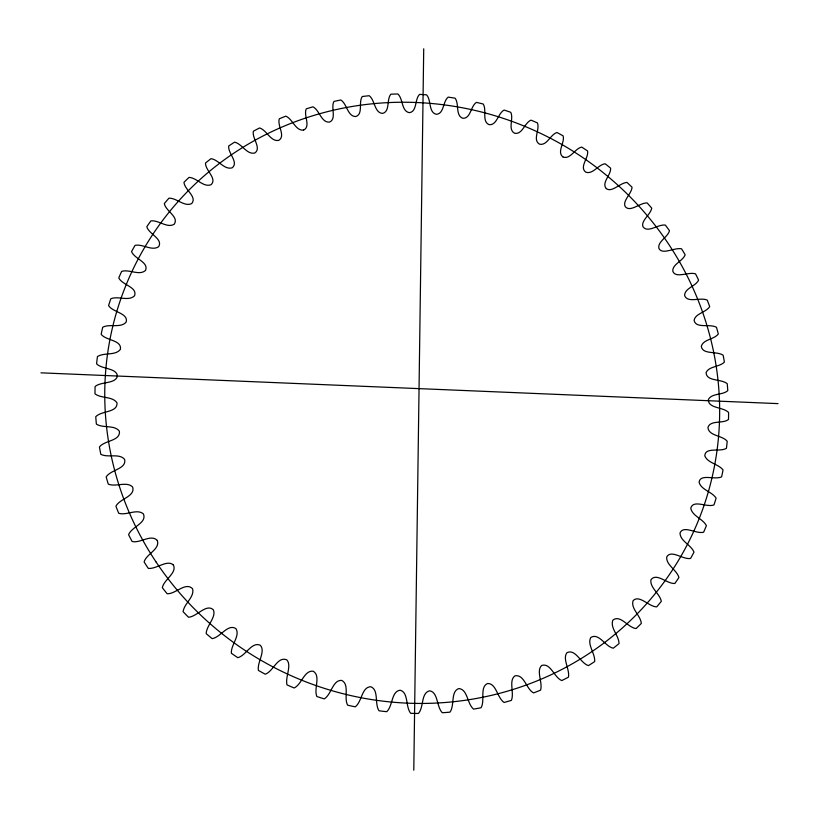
<?xml version="1.0" encoding="UTF-8"?>
<svg xmlns="http://www.w3.org/2000/svg" width="819" height="819" viewBox="0 0 819 819"><rect width="100%" height="100%" fill="white"/><g stroke="black" fill="none" stroke-linecap="round" stroke-linejoin="round"><path stroke-width="1.23" d="M413.79 770.188L423.72 48.812M157.279 540.427C150.952 533.793 140.09 543.56 132.125 541.482A318.898 307.606 25.7 0 1 128.593 534.705C131.634 526.668 147.205 523.136 143.417 513.912C136.927 508.353 126.546 515.745 118.745 513.298A318.898 307.606 25.7 0 1 115.909 506.255C119.574 498.689 135.647 496.488 132.637 486.998C126.658 481.009 115.786 487.264 108.282 484.131A318.898 307.606 25.7 0 1 106.173 476.904C110.841 469.553 126.75 469.041 124.631 459.408C119.298 452.927 107.944 458.097 100.809 454.299A318.898 307.606 25.7 0 1 99.447 446.949C104.545 440.264 120.567 441.154 119.41 431.255C114.558 424.559 103.092 428.46 96.376 424.109A318.898 307.606 25.7 0 1 95.762 416.707C101.495 410.544 117.649 412.868 117.015 402.856C112.572 396.099 101.259 398.689 94.984 393.847A318.898 307.606 25.7 0 1 95.096 386.486C101.29 381.367 115.213 384.162 117.475 376.167M117.465 376.361C116.963 367.69 102.068 369.543 96.591 363.82A318.898 307.606 25.7 0 1 97.441 356.562C104.167 352.242 115.448 355.937 120.403 349.365C121.959 339.905 106.04 340.714 101.157 334.326A318.898 307.606 25.7 0 1 102.703 327.231C109.746 323.485 120.905 328.439 126.198 322.051C128.47 313.032 112.92 312.469 108.579 305.61A318.898 307.606 25.7 0 1 110.811 298.751C118.12 295.669 128.798 301.668 134.582 295.72C137.582 286.988 122.492 285.237 118.755 277.948A318.898 307.606 25.7 0 1 121.642 271.386C129.156 268.97 139.261 275.962 145.475 270.495C149.222 262.244 134.347 258.896 131.552 251.576A318.898 307.606 25.7 0 1 135.053 245.362C142.711 243.693 151.965 251.382 158.681 246.683C163.257 238.82 148.72 234.039 146.796 226.709A318.898 307.606 25.7 0 1 150.88 220.895C158.61 219.85 167.281 228.614 174.252 224.181C179.238 216.748 165.592 211.107 164.332 203.552A318.898 307.606 25.7 0 1 168.939 198.178C176.679 197.87 184.388 207.176 191.707 203.562C197.502 196.714 184.418 189.742 183.968 182.279A318.898 307.606 25.7 0 1 189.056 177.385C196.744 177.713 203.624 187.848 211.169 184.654C217.373 178.388 205.262 170.547 205.497 163.032A318.898 307.606 25.7 0 1 211.015 158.661C218.581 159.685 224.467 170.291 232.207 167.803C238.994 162.285 227.713 153.214 228.706 145.977A318.898 307.606 25.7 0 1 234.603 142.148C241.994 143.796 246.888 154.934 254.77 153.02C261.916 148.147 251.689 138.155 253.388 131.194A318.898 307.606 25.7 0 1 259.613 127.948C266.789 130.18 270.659 141.882 278.665 140.418C286.036 136.108 276.976 125.655 279.31 118.796A318.898 307.606 25.7 0 1 285.8 116.144C292.7 118.97 295.475 131.009 303.552 130.119M606.347 188.657C611.988 192.834 619.963 182.893 626.975 182.412A318.898 307.606 25.7 0 1 632.063 187.254C631.592 193.888 622.133 200.911 625.255 206.654C630.251 212.623 639.659 202.795 647.112 202.897A318.898 307.606 25.7 0 1 651.74 208.169C650.573 214.691 640.97 220.413 642.884 226.576C647.604 233.65 657.882 224.027 665.345 225.082A318.898 307.606 25.7 0 1 669.492 230.733C667.792 237.254 657.268 241.728 658.906 248.392C662.213 255.241 674.18 247.399 681.531 248.781A318.898 307.606 25.7 0 1 685.165 254.791C682.841 261.179 671.949 264.383 672.829 271.376C675.89 278.747 688.288 271.58 695.536 273.843A318.898 307.606 25.7 0 1 698.607 280.149C695.648 286.384 684.664 288.175 684.602 295.475C687.489 303.409 700.184 297 707.217 300.071A318.898 307.606 25.7 0 1 709.704 306.623C706.08 312.428 695.075 313.534 694.102 320.413C695.966 328.859 709.489 323.474 716.451 327.252A318.898 307.606 25.7 0 1 718.324 334.019C714.066 339.547 703.296 339.301 701.31 346.253C702.467 354.975 716.574 350.788 723.146 355.2A318.898 307.606 25.7 0 1 724.385 362.111C719.491 367.158 709.111 366.032 706.091 372.532C706.326 381.623 721.16 378.675 727.211 383.671A318.898 307.606 25.7 0 1 727.794 390.673C722.471 395.403 711.516 392.966 708.333 399.662C708.281 408.722 722.931 406.746 728.582 412.448A318.898 307.606 25.7 0 1 728.5 419.492C722.901 424.027 710.442 419.737 707.944 427.426C708.619 436.23 722.409 435.176 727.2 441.277A318.898 307.606 25.7 0 1 726.443 448.3C719.983 452.334 705.108 446.683 704.801 455.886C707.677 463.124 718.294 463.882 723.044 469.922A318.898 307.606 25.7 0 1 721.611 476.863C714.649 480.18 700.255 473.423 699.088 482.258C701.074 489.905 711.946 491.574 716.103 498.126A318.898 307.606 25.7 0 1 713.994 504.913C706.838 507.77 693.161 499.14 690.765 508.282C692.301 516.031 702.784 518.724 706.408 525.624A318.898 307.606 25.7 0 1 703.623 532.207C696.191 534.264 683.507 524.805 680.005 532.985C680.057 541.124 691.164 544.799 694 552.16A318.898 307.606 25.7 0 1 690.56 558.466C682.892 559.817 671.109 549.211 666.727 556.93C665.775 564.813 676.801 569.932 678.941 577.487A318.898 307.606 25.7 0 1 674.866 583.456C667.035 584.162 656.521 572.215 650.921 579.78C649.641 587.551 659.797 593.601 661.332 601.33A318.898 307.606 25.7 0 1 656.664 606.899C648.771 606.664 639.219 594.307 633.107 600.665C630.476 608.609 640.653 615.427 641.318 623.443A318.898 307.606 25.7 0 1 636.076 628.562C628.03 627.764 620.29 614.178 612.878 620.137C609.797 627.876 619.041 635.534 619.031 643.601A318.898 307.606 25.7 0 1 613.267 648.208C605.241 646.631 598.863 632.381 590.806 637.499C586.844 644.318 595.393 653.644 594.676 661.578A318.898 307.606 25.7 0 1 588.431 665.612C580.569 663.236 575.583 648.658 567.055 652.62C562.059 658.619 569.983 669.348 568.447 677.149A318.898 307.606 25.7 0 1 561.783 680.569C554.002 677.395 550.757 662.602 541.697 665.458C535.892 670.812 542.905 682.524 540.591 690.141A318.898 307.606 25.7 0 1 533.568 692.905C526.228 689.148 524.355 674.139 514.997 675.818C508.364 680.517 514.537 692.946 511.373 700.388A318.898 307.606 25.7 0 1 504.064 702.467C497.123 697.727 496.437 683.425 487.622 683.476C479.463 687.018 485.247 700.654 481.07 707.759A318.898 307.606 25.7 0 1 473.536 709.111C467.045 703.736 467.844 689.465 458.916 688.554C450.399 691.246 454.862 705.476 449.989 712.141A318.898 307.606 25.7 0 1 442.311 712.745C436.425 706.828 438.298 692.28 429.678 690.816C420.802 692.833 423.976 707.319 418.437 713.462A318.898 307.606 25.7 0 1 410.698 713.318C405.313 706.838 408.773 692.331 400.061 690.212C391.216 691.461 392.936 705.896 386.752 711.691A318.898 307.606 25.7 0 1 379.033 710.79C374.344 703.92 379.105 689.833 370.731 686.731C361.629 687.039 362.059 701.637 355.262 706.828A318.898 307.606 25.7 0 1 347.635 705.169C343.591 697.87 349.846 684.489 341.697 680.405C332.678 679.811 331.541 694.389 324.293 698.894A318.898 307.606 25.7 0 1 316.851 696.508C313.544 688.81 321.068 676.115 313.298 671.252C304.31 669.952 301.812 684.285 294.185 687.991A318.898 307.606 25.7 0 1 286.998 684.879C284.992 677.078 292.066 665.417 286.793 659.848C277.467 655.999 273.362 671.426 265.254 674.201A318.898 307.606 25.7 0 1 258.405 670.423C256.931 662.356 265.888 651.607 260.319 645.28C251.74 641.287 245.905 655.681 237.817 657.698A318.898 307.606 25.7 0 1 231.367 653.265C230.692 645.044 240.458 635.841 235.913 628.603C227.743 623.382 220.557 637.417 212.141 638.636A318.898 307.606 25.7 0 1 206.173 633.619C206.449 625.521 216.523 617.198 213.36 609.817C206.327 603.214 196.929 616.748 188.513 617.239A318.898 307.606 25.7 0 1 183.087 611.691C184.111 603.501 194.768 597.061 192.598 588.81C185.8 581.439 175.532 594.236 167.168 593.744A318.898 307.606 25.7 0 1 162.326 587.714C163.749 579.657 177.631 572.798 173.259 564.823M303.614 130.098C311.118 126.402 303.306 115.305 306.255 108.855A318.898 307.606 25.7 0 1 312.96 106.808C319.564 110.145 321.222 122.768 329.463 122.113C336.947 118.98 330.497 107.402 333.978 101.423A318.898 307.606 25.7 0 1 340.837 99.99C347.082 103.859 347.543 116.605 355.815 116.554C363.441 114.056 358.251 102.129 362.264 96.519A318.898 307.606 25.7 0 1 369.226 95.71C375.041 100.092 374.314 112.766 382.514 113.411C390.305 111.65 386.353 99.355 390.868 94.175A318.898 307.606 25.7 0 1 397.88 93.99C403.235 98.833 401.33 111.323 409.387 112.664C417.301 111.64 414.588 99.099 419.584 94.39A318.898 307.606 25.7 0 1 426.586 94.83C431.429 100.082 428.368 112.295 436.24 114.302C444.205 114.005 442.751 101.341 448.177 97.133A318.898 307.606 25.7 0 1 455.108 98.188C459.428 103.818 455.21 115.653 462.848 118.305C470.802 118.735 470.608 106.05 476.423 102.375A318.898 307.606 25.7 0 1 483.241 104.033C486.988 109.992 481.664 121.355 489.015 124.631C496.908 125.768 497.952 113.186 504.105 110.063A318.898 307.606 25.7 0 1 510.759 112.305C513.953 118.663 507.452 129.402 514.588 133.241C522.327 134.961 524.59 122.686 531.019 120.137A318.898 307.606 25.7 0 1 537.448 122.942C540.09 129.658 532.268 139.998 539.547 144.175C547.02 145.956 550.337 134.531 556.961 132.504A318.898 307.606 25.7 0 1 563.124 135.872C565.059 142.608 556.582 151.986 562.899 156.931M40.95 372.84L778.05 403.624M562.96 156.961C570.311 159.9 574.866 148.423 581.725 147.082A318.898 307.606 25.7 0 1 587.571 150.972C588.892 157.975 579.064 166.871 585.677 172.103C592.782 174.908 598.167 164.588 605.128 163.759A318.898 307.606 25.7 0 1 610.616 168.141C611.107 175.246 601.259 182.535 606.214 188.534M173.382 564.987C167.26 559.213 156.337 569.328 148.311 568.396A318.898 307.606 25.7 0 1 144.103 561.957C146.232 553.972 160.34 549.314 157.309 540.489M156.081 561.998A309.49 298.505 25.7 0 0 687.561 544.103A309.49 298.505 25.7 0 0 392.956 102.416A309.49 298.505 25.7 0 0 156.081 561.998"/></g></svg>
